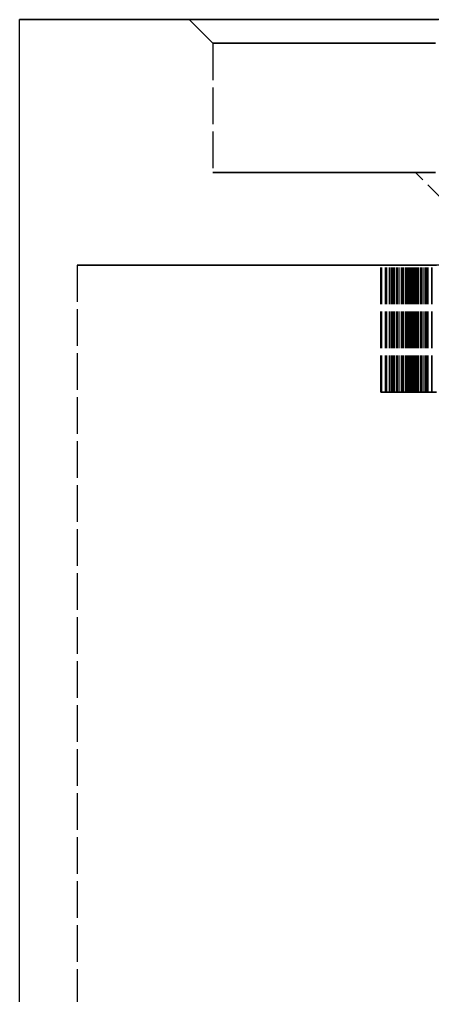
# Model space of a CAD drawing. Header units: millimetres. Extents: x -29 to 159, y -20 to 130.
# Drawn here: x 55 to 69.31, y 18.71 to 52.5 of the extents above; entities that cross this region are included whole.
import ezdxf

# ---------------------------------------------------------------- set-up
doc = ezdxf.new("R2010")
doc.units = ezdxf.units.MM
doc.linetypes.add('DASHED', pattern=[1.524, 1.27, -0.254])
doc.layers.add('HIDDEN', color=8, linetype='DASHED')
doc.layers.add('VISIBLE', color=7, linetype='CONTINUOUS')

msp = doc.modelspace()

# ---------------------------------------------------------------- linework, layer by layer
at = {"layer": 'HIDDEN'}
for points in [[(69.66667, 52.5), (69, 52.5), (68.33333, 52.5), (67.66667, 52.5), (67, 52.5), (66.33333, 52.5), (65.66667, 52.5), (65, 52.5), (64.33333, 52.5), (63.66667, 52.5), (63, 52.5), (62.33333, 52.5), (61.66667, 52.5), (61, 52.5), (60.33333, 52.5), (59.66667, 52.5), (59, 52.5), (58.33333, 52.5), (57.66667, 52.5), (57, 52.5), (56.33333, 52.5), (55.66667, 52.5), (55, 52.5)], [(69.51817, 52.5), (69.03804, 52.5), (68.5579, 52.5), (68.07777, 52.5), (67.59763, 52.5), (67.1175, 52.5), (66.63736, 52.5), (66.15722, 52.5), (65.67709, 52.5), (65.19695, 52.5), (64.71682, 52.5), (64.23668, 52.5), (63.75655, 52.5), (63.27641, 52.5), (62.79628, 52.5), (62.31614, 52.5), (61.83601, 52.5), (61.35587, 52.5), (60.87574, 52.5)], [(60.87574, 52.5), (61.1158, 52.5), (61.35587, 52.5), (61.59594, 52.5), (61.83601, 52.5), (62.07607, 52.5), (62.31614, 52.5), (62.55621, 52.5), (62.79628, 52.5), (63.03635, 52.5), (63.27641, 52.5), (63.51648, 52.5), (63.75655, 52.5), (63.99662, 52.5), (64.23668, 52.5), (64.47675, 52.5), (64.71682, 52.5), (64.95689, 52.5), (65.19695, 52.5), (65.43702, 52.5), (65.67709, 52.5), (65.91716, 52.5), (66.15722, 52.5), (66.39729, 52.5), (66.63736, 52.5), (66.87743, 52.5), (67.1175, 52.5), (67.35756, 52.5), (67.59763, 52.5), (67.8377, 52.5), (68.07777, 52.5), (68.31783, 52.5), (68.5579, 52.5), (68.79797, 52.5), (69.03804, 52.5), (69.2781, 52.5), (69.51817, 52.5)], [(61.7, 51.67574), (60.87574, 52.5)], [(69.41746, 51.67574), (68.96349, 51.67574), (68.50952, 51.67574), (68.05556, 51.67574), (67.60159, 51.67574), (67.14762, 51.67574), (66.69365, 51.67574), (66.23968, 51.67574), (65.78571, 51.67574), (65.33175, 51.67574), (64.87778, 51.67574), (64.42381, 51.67574), (63.96984, 51.67574), (63.51587, 51.67574), (63.0619, 51.67574), (62.60794, 51.67574), (62.15397, 51.67574), (61.7, 51.67574)], [(61.7, 51.67574), (61.92698, 51.67574), (62.15397, 51.67574), (62.38095, 51.67574), (62.60794, 51.67574), (62.83492, 51.67574), (63.0619, 51.67574), (63.28889, 51.67574), (63.51587, 51.67574), (63.74286, 51.67574), (63.96984, 51.67574), (64.19683, 51.67574), (64.42381, 51.67574), (64.65079, 51.67574), (64.87778, 51.67574), (65.10476, 51.67574), (65.33175, 51.67574), (65.55873, 51.67574), (65.78571, 51.67574), (66.0127, 51.67574), (66.23968, 51.67574), (66.46667, 51.67574), (66.69365, 51.67574), (66.92063, 51.67574), (67.14762, 51.67574), (67.3746, 51.67574), (67.60159, 51.67574), (67.82857, 51.67574), (68.05556, 51.67574), (68.28254, 51.67574), (68.50952, 51.67574), (68.73651, 51.67574), (68.96349, 51.67574), (69.19048, 51.67574), (69.41746, 51.67574)], [(61.7, 51.67574), (61.7, 47.2)], [(69.41746, 47.2), (68.96349, 47.2), (68.50952, 47.2), (68.05556, 47.2), (67.60159, 47.2), (67.14762, 47.2), (66.69365, 47.2), (66.23968, 47.2), (65.78571, 47.2), (65.33175, 47.2), (64.87778, 47.2), (64.42381, 47.2), (63.96984, 47.2), (63.51587, 47.2), (63.0619, 47.2), (62.60794, 47.2), (62.15397, 47.2), (61.7, 47.2)], [(61.7, 47.2), (61.92698, 47.2), (62.15397, 47.2), (62.38095, 47.2), (62.60794, 47.2), (62.83492, 47.2), (63.0619, 47.2), (63.28889, 47.2), (63.51587, 47.2), (63.74286, 47.2), (63.96984, 47.2), (64.19683, 47.2), (64.42381, 47.2), (64.65079, 47.2), (64.87778, 47.2), (65.10476, 47.2), (65.33175, 47.2), (65.55873, 47.2), (65.78571, 47.2), (66.0127, 47.2), (66.23968, 47.2), (66.46667, 47.2), (66.69365, 47.2), (66.92063, 47.2), (67.14762, 47.2), (67.3746, 47.2), (67.60159, 47.2), (67.82857, 47.2), (68.05556, 47.2), (68.28254, 47.2), (68.50952, 47.2), (68.73651, 47.2), (68.96349, 47.2), (69.19048, 47.2), (69.41746, 47.2)], [(69.41852, 47.2), (69.18759, 47.2), (68.95666, 47.2), (68.72574, 47.2)], [(68.72574, 47.2), (68.8412, 47.2), (68.95666, 47.2), (69.07213, 47.2), (69.18759, 47.2), (69.30306, 47.2), (69.41852, 47.2)], [(70.05, 45.87574), (68.72574, 47.2)], [(69.66667, 44), (69.06349, 44), (68.46032, 44), (67.85714, 44), (67.25397, 44), (66.65079, 44), (66.04762, 44), (65.44444, 44), (64.84127, 44), (64.2381, 44), (63.63492, 44), (63.03175, 44), (62.42857, 44), (61.8254, 44), (61.22222, 44), (60.61905, 44), (60.01587, 44), (59.4127, 44), (58.80952, 44), (58.20635, 44), (57.60317, 44), (57, 44)], [(57, 44), (57.30159, 44), (57.60317, 44), (57.90476, 44), (58.20635, 44), (58.50794, 44), (58.80952, 44), (59.11111, 44), (59.4127, 44), (59.71429, 44), (60.01587, 44), (60.31746, 44), (60.61905, 44), (60.92063, 44), (61.22222, 44), (61.52381, 44), (61.8254, 44), (62.12698, 44), (62.42857, 44), (62.73016, 44), (63.03175, 44), (63.33333, 44), (63.63492, 44), (63.93651, 44), (64.2381, 44), (64.53968, 44), (64.84127, 44), (65.14286, 44), (65.44444, 44), (65.74603, 44), (66.04762, 44), (66.34921, 44), (66.65079, 44), (66.95238, 44), (67.25397, 44), (67.55556, 44), (67.85714, 44), (68.15873, 44), (68.46032, 44), (68.7619, 44), (69.06349, 44), (69.36508, 44)], [(57, 44), (57, 5)], [(67.55802, 44), (67.52681, 44)], [(67.52681, 44), (67.68395, 44)], [(67.68395, 44), (67.52681, 44)], [(67.52681, 44), (67.55802, 44)], [(67.52681, 39.6), (67.52681, 44)], [(67.52681, 39.6), (67.52681, 44)], [(67.73057, 44), (67.55802, 44)], [(67.55802, 44), (67.73057, 44)], [(67.55802, 39.6), (67.55802, 44)], [(67.55802, 39.6), (67.55802, 44)], [(67.68395, 44), (67.84252, 44)], [(67.84252, 44), (67.68395, 44)], [(67.68395, 39.6), (67.68395, 44)], [(67.68395, 39.6), (67.68395, 44)], [(67.90261, 44), (67.73057, 44)], [(67.73057, 44), (67.90261, 44)], [(67.73057, 39.6), (67.73057, 44)], [(67.73057, 39.6), (67.73057, 44)], [(67.91365, 44), (67.82122, 44)], [(67.82122, 44), (67.95692, 44)], [(67.95692, 44), (67.82122, 44)], [(67.82122, 44), (67.91365, 44)], [(67.82122, 39.6), (67.82122, 44)], [(67.82122, 39.6), (67.82122, 44)], [(67.84252, 44), (68.00231, 44)], [(68.00231, 44), (67.84252, 44)], [(67.84252, 39.6), (67.84252, 44)], [(67.84252, 39.6), (67.84252, 44)], [(68.07382, 44), (67.90261, 44)], [(67.90261, 44), (68.07382, 44)], [(67.90261, 39.6), (67.90261, 44)], [(67.90261, 39.6), (67.90261, 44)], [(68.09497, 44), (67.91365, 44)], [(67.91365, 44), (68.09497, 44)], [(67.91365, 39.6), (67.91365, 44)], [(67.91365, 39.6), (67.91365, 44)], [(67.95692, 44), (68.09591, 44)], [(68.09591, 44), (67.95692, 44)], [(67.95692, 39.6), (67.95692, 44)], [(67.95692, 39.6), (67.95692, 44)], [(68.00231, 44), (68.16317, 44)], [(68.16317, 44), (68.00231, 44)], [(68.00231, 39.6), (68.00231, 44)], [(68.00231, 39.6), (68.00231, 44)], [(68.24381, 44), (68.07382, 44)], [(68.07382, 44), (68.24381, 44)], [(68.07382, 39.6), (68.07382, 44)], [(68.07382, 39.6), (68.07382, 44)], [(68.27388, 44), (68.09497, 44)], [(68.09497, 44), (68.27388, 44)], [(68.09497, 39.6), (68.09497, 44)], [(68.09497, 39.6), (68.09497, 44)], [(68.09591, 44), (68.23815, 44)], [(68.23815, 44), (68.09591, 44)], [(68.09591, 39.6), (68.09591, 44)], [(68.09591, 39.6), (68.09591, 44)], [(68.16317, 44), (68.32496, 44)], [(68.32496, 44), (68.16317, 44)], [(68.16317, 39.6), (68.16317, 44)], [(68.16317, 39.6), (68.16317, 44)], [(68.23815, 44), (68.3837, 44)], [(68.3837, 44), (68.23815, 44)], [(68.23815, 39.6), (68.23815, 44)], [(68.23815, 39.6), (68.23815, 44)], [(68.41204, 44), (68.24381, 44)], [(68.24381, 44), (68.41204, 44)], [(68.24381, 39.6), (68.24381, 44)], [(68.24381, 39.6), (68.24381, 44)], [(68.44992, 44), (68.27388, 44)], [(68.27388, 44), (68.44992, 44)], [(68.27388, 39.6), (68.27388, 44)], [(68.27388, 39.6), (68.27388, 44)], [(68.32496, 44), (68.48769, 44)], [(68.48769, 44), (68.32496, 44)], [(68.32496, 39.6), (68.32496, 44)], [(68.32496, 39.6), (68.32496, 44)], [(68.3837, 44), (68.53282, 44)], [(68.53282, 44), (68.3837, 44)], [(68.3837, 39.6), (68.3837, 44)], [(68.3837, 39.6), (68.3837, 44)], [(68.57733, 44), (68.41204, 44)], [(68.41204, 44), (68.57733, 44)], [(68.41204, 39.6), (68.41204, 44)], [(68.41204, 39.6), (68.41204, 44)], [(68.58003, 44), (68.42994, 44)], [(68.42994, 44), (68.53898, 44)], [(68.53898, 44), (68.42994, 44)], [(68.42994, 44), (68.58003, 44)], [(68.42994, 39.6), (68.42994, 44)], [(68.42994, 39.6), (68.42994, 44)], [(68.62251, 44), (68.44992, 44)], [(68.44992, 44), (68.62251, 44)], [(68.44992, 39.6), (68.44992, 44)], [(68.44992, 39.6), (68.44992, 44)], [(68.48769, 44), (68.63013, 44)], [(68.63013, 44), (68.48769, 44)], [(68.48769, 39.6), (68.48769, 44)], [(68.48769, 39.6), (68.48769, 44)], [(68.53282, 44), (68.68674, 44)], [(68.68674, 44), (68.53282, 44)], [(68.53282, 39.6), (68.53282, 44)], [(68.53282, 39.6), (68.53282, 44)], [(68.53898, 44), (68.65305, 44)], [(68.65305, 44), (68.53898, 44)], [(68.53898, 39.6), (68.53898, 44)], [(68.53898, 39.6), (68.53898, 44)], [(68.71808, 44), (68.57733, 44)], [(68.57733, 44), (68.71808, 44)], [(68.57733, 39.6), (68.57733, 44)], [(68.57733, 39.6), (68.57733, 44)], [(68.76316, 44), (68.58003, 44)], [(68.58003, 44), (68.76316, 44)], [(68.58003, 39.6), (68.58003, 44)], [(68.58003, 39.6), (68.58003, 44)], [(68.79073, 44), (68.62251, 44)], [(68.62251, 44), (68.79073, 44)], [(68.62251, 39.6), (68.62251, 44)], [(68.62251, 39.6), (68.62251, 44)], [(68.63013, 44), (68.63005, 44), (68.62997, 44), (68.62989, 44), (68.62981, 44), (68.62972, 44), (68.62964, 44), (68.62956, 44), (68.62948, 44), (68.6294, 44), (68.62932, 44), (68.62924, 44), (68.62915, 44), (68.62907, 44), (68.62899, 44), (68.62891, 44), (68.62883, 44), (68.62875, 44), (68.62867, 44), (68.62858, 44), (68.6285, 44), (68.62842, 44), (68.62834, 44), (68.62826, 44), (68.62818, 44), (68.6281, 44), (68.62801, 44), (68.62793, 44), (68.62785, 44), (68.62777, 44), (68.62769, 44), (68.62761, 44), (68.62753, 44), (68.62744, 44), (68.62736, 44), (68.62728, 44), (68.6272, 44), (68.62712, 44), (68.62704, 44), (68.62696, 44), (68.62687, 44), (68.62679, 44), (68.62671, 44), (68.62663, 44), (68.62655, 44), (68.62647, 44), (68.62638, 44), (68.6263, 44), (68.62622, 44), (68.62614, 44), (68.62606, 44), (68.62598, 44), (68.6259, 44), (68.62581, 44), (68.62573, 44), (68.62565, 44), (68.62557, 44), (68.62549, 44), (68.62541, 44), (68.62533, 44), (68.62524, 44), (68.62516, 44), (68.62508, 44), (68.625, 44)], [(68.625, 44), (68.62508, 44), (68.62516, 44), (68.62524, 44), (68.62533, 44), (68.62541, 44), (68.62549, 44), (68.62557, 44), (68.62565, 44), (68.62573, 44), (68.62581, 44), (68.6259, 44), (68.62598, 44), (68.62606, 44), (68.62614, 44), (68.62622, 44), (68.6263, 44), (68.62638, 44), (68.62647, 44), (68.62655, 44), (68.62663, 44), (68.62671, 44), (68.62679, 44), (68.62687, 44), (68.62696, 44), (68.62704, 44), (68.62712, 44), (68.6272, 44), (68.62728, 44), (68.62736, 44), (68.62744, 44), (68.62753, 44), (68.62761, 44), (68.62769, 44), (68.62777, 44), (68.62785, 44), (68.62793, 44), (68.62801, 44), (68.6281, 44), (68.62818, 44), (68.62826, 44), (68.62834, 44), (68.62842, 44), (68.6285, 44), (68.62858, 44), (68.62867, 44), (68.62875, 44), (68.62883, 44), (68.62891, 44), (68.62899, 44), (68.62907, 44), (68.62915, 44), (68.62924, 44), (68.62932, 44), (68.6294, 44), (68.62948, 44), (68.62956, 44), (68.62964, 44), (68.62972, 44), (68.62981, 44), (68.62989, 44), (68.62997, 44), (68.63005, 44), (68.63013, 44)], [(68.625, 39.6), (68.625, 44)], [(68.63013, 39.6), (68.63013, 44)], [(68.63013, 39.6), (68.63013, 44)], [(68.65305, 44), (68.77227, 44)], [(68.77227, 44), (68.65305, 44)], [(68.65305, 39.6), (68.65305, 44)], [(68.65305, 39.6), (68.65305, 44)], [(68.68674, 44), (68.82541, 44)], [(68.82541, 44), (68.68674, 44)], [(68.68674, 39.6), (68.68674, 44)], [(68.68674, 39.6), (68.68674, 44)], [(68.82541, 44), (68.8237, 44), (68.822, 44), (68.8203, 44), (68.81859, 44), (68.81689, 44), (68.81519, 44), (68.81348, 44), (68.81178, 44), (68.81007, 44), (68.80837, 44), (68.80667, 44), (68.80496, 44), (68.80326, 44), (68.80156, 44), (68.79985, 44), (68.79815, 44), (68.79645, 44), (68.79474, 44), (68.79304, 44), (68.79133, 44), (68.78963, 44), (68.78793, 44), (68.78622, 44), (68.78452, 44), (68.78282, 44), (68.78111, 44), (68.77941, 44), (68.7777, 44), (68.776, 44), (68.7743, 44), (68.77259, 44), (68.77089, 44), (68.76919, 44), (68.76748, 44), (68.76578, 44), (68.76408, 44), (68.76237, 44), (68.76067, 44), (68.75896, 44), (68.75726, 44), (68.75556, 44), (68.75385, 44), (68.75215, 44), (68.75045, 44), (68.74874, 44), (68.74704, 44), (68.74533, 44), (68.74363, 44), (68.74193, 44), (68.74022, 44), (68.73852, 44), (68.73682, 44), (68.73511, 44), (68.73341, 44), (68.73171, 44), (68.73, 44), (68.7283, 44), (68.72659, 44), (68.72489, 44), (68.72319, 44), (68.72148, 44), (68.71978, 44), (68.71808, 44)], [(68.71808, 44), (68.71978, 44), (68.72148, 44), (68.72319, 44), (68.72489, 44), (68.72659, 44), (68.7283, 44), (68.73, 44), (68.73171, 44), (68.73341, 44), (68.73511, 44), (68.73682, 44), (68.73852, 44), (68.74022, 44), (68.74193, 44), (68.74363, 44), (68.74533, 44), (68.74704, 44), (68.74874, 44), (68.75045, 44), (68.75215, 44), (68.75385, 44), (68.75556, 44), (68.75726, 44), (68.75896, 44), (68.76067, 44), (68.76237, 44), (68.76408, 44), (68.76578, 44), (68.76748, 44), (68.76919, 44), (68.77089, 44), (68.77259, 44), (68.7743, 44), (68.776, 44), (68.7777, 44), (68.77941, 44), (68.78111, 44), (68.78282, 44), (68.78452, 44), (68.78622, 44), (68.78793, 44), (68.78963, 44), (68.79133, 44), (68.79304, 44), (68.79474, 44), (68.79645, 44), (68.79815, 44), (68.79985, 44), (68.80156, 44), (68.80326, 44), (68.80496, 44), (68.80667, 44), (68.80837, 44), (68.81007, 44), (68.81178, 44), (68.81348, 44), (68.81519, 44), (68.81689, 44), (68.81859, 44), (68.8203, 44), (68.822, 44), (68.8237, 44), (68.82541, 44)], [(68.71808, 39.6), (68.71808, 44)], [(68.71808, 39.6), (68.71808, 44)], [(68.94206, 44), (68.76316, 44)], [(68.76316, 44), (68.94206, 44)], [(68.76316, 39.6), (68.76316, 44)], [(68.76316, 39.6), (68.76316, 44)], [(68.77227, 44), (68.89692, 44)], [(68.89692, 44), (68.77227, 44)], [(68.77227, 39.6), (68.77227, 44)], [(68.77227, 39.6), (68.77227, 44)], [(68.95223, 44), (68.79073, 44)], [(68.79073, 44), (68.95223, 44)], [(68.79073, 39.6), (68.79073, 44)], [(68.79073, 39.6), (68.79073, 44)], [(68.82541, 39.6), (68.82541, 44)], [(68.82541, 39.6), (68.82541, 44)], [(68.89692, 44), (69.02764, 44)], [(69.02764, 44), (68.89692, 44)], [(68.89692, 39.6), (68.89692, 44)], [(68.89692, 39.6), (68.89692, 44)], [(69.11617, 44), (68.94206, 44)], [(68.94206, 44), (69.11617, 44)], [(68.94206, 39.6), (68.94206, 44)], [(68.94206, 39.6), (68.94206, 44)], [(69.08586, 44), (68.95223, 44)], [(68.95223, 44), (69.08586, 44)], [(68.95223, 39.6), (68.95223, 44)], [(68.95223, 39.6), (68.95223, 44)], [(69.02764, 44), (69.16683, 44)], [(69.16683, 44), (69.02764, 44)], [(69.02764, 39.6), (69.02764, 44)], [(69.02764, 39.6), (69.02764, 44)], [(69.2964, 44), (69.29306, 44), (69.28972, 44), (69.28637, 44), (69.28303, 44), (69.27969, 44), (69.27635, 44), (69.27301, 44), (69.26966, 44), (69.26632, 44), (69.26298, 44), (69.25964, 44), (69.2563, 44), (69.25295, 44), (69.24961, 44), (69.24627, 44), (69.24293, 44), (69.23959, 44), (69.23625, 44), (69.2329, 44), (69.22956, 44), (69.22622, 44), (69.22288, 44), (69.21954, 44), (69.21619, 44), (69.21285, 44), (69.20951, 44), (69.20617, 44), (69.20283, 44), (69.19948, 44), (69.19614, 44), (69.1928, 44), (69.18946, 44), (69.18612, 44), (69.18278, 44), (69.17943, 44), (69.17609, 44), (69.17275, 44), (69.16941, 44), (69.16607, 44), (69.16272, 44), (69.15938, 44), (69.15604, 44), (69.1527, 44), (69.14936, 44), (69.14601, 44), (69.14267, 44), (69.13933, 44), (69.13599, 44), (69.13265, 44), (69.1293, 44), (69.12596, 44), (69.12262, 44), (69.11928, 44), (69.11594, 44), (69.1126, 44), (69.10925, 44), (69.10591, 44), (69.10257, 44), (69.09923, 44), (69.09589, 44), (69.09254, 44), (69.0892, 44), (69.08586, 44)], [(69.08586, 44), (69.0892, 44), (69.09254, 44), (69.09589, 44), (69.09923, 44), (69.10257, 44), (69.10591, 44), (69.10925, 44), (69.1126, 44), (69.11594, 44), (69.11928, 44), (69.12262, 44), (69.12596, 44), (69.1293, 44), (69.13265, 44), (69.13599, 44), (69.13933, 44), (69.14267, 44), (69.14601, 44), (69.14936, 44), (69.1527, 44), (69.15604, 44), (69.15938, 44), (69.16272, 44), (69.16607, 44), (69.16941, 44), (69.17275, 44), (69.17609, 44), (69.17943, 44), (69.18278, 44), (69.18612, 44), (69.18946, 44), (69.1928, 44), (69.19614, 44), (69.19948, 44), (69.20283, 44), (69.20617, 44), (69.20951, 44), (69.21285, 44), (69.21619, 44), (69.21954, 44), (69.22288, 44), (69.22622, 44), (69.22956, 44), (69.2329, 44), (69.23625, 44), (69.23959, 44), (69.24293, 44), (69.24627, 44), (69.24961, 44), (69.25295, 44), (69.2563, 44), (69.25964, 44), (69.26298, 44), (69.26632, 44), (69.26966, 44), (69.27301, 44), (69.27635, 44), (69.27969, 44), (69.28303, 44), (69.28637, 44), (69.28972, 44), (69.29306, 44), (69.2964, 44)], [(69.08586, 39.6), (69.08586, 44)], [(69.08586, 39.6), (69.08586, 44)], [(69.28473, 44), (69.11617, 44)], [(69.11617, 44), (69.28473, 44)], [(69.11617, 39.6), (69.11617, 44)], [(69.11617, 39.6), (69.11617, 44)], [(69.16683, 44), (69.2964, 44)], [(69.2964, 44), (69.16683, 44)], [(69.16683, 39.6), (69.16683, 44)], [(69.16683, 39.6), (69.16683, 44)], [(69.44646, 44), (69.28473, 44)], [(69.28473, 44), (69.44646, 44)], [(69.28473, 39.6), (69.28473, 44)], [(69.28473, 39.6), (69.28473, 44)], [(69.2964, 39.6), (69.2964, 44)], [(69.2964, 39.6), (69.2964, 44)], [(67.52681, 39.6), (67.55802, 39.6)], [(67.68395, 39.6), (67.52681, 39.6)], [(67.52681, 39.6), (67.68395, 39.6)], [(67.55802, 39.6), (67.52681, 39.6)], [(67.55802, 39.6), (67.73057, 39.6)], [(67.73057, 39.6), (67.55802, 39.6)], [(67.84252, 39.6), (67.68395, 39.6)], [(67.68395, 39.6), (67.84252, 39.6)], [(67.73057, 39.6), (67.90261, 39.6)], [(67.90261, 39.6), (67.73057, 39.6)], [(67.82122, 39.6), (67.91365, 39.6)], [(67.95692, 39.6), (67.82122, 39.6)], [(67.82122, 39.6), (67.95692, 39.6)], [(67.91365, 39.6), (67.82122, 39.6)], [(68.00231, 39.6), (67.84252, 39.6)], [(67.84252, 39.6), (68.00231, 39.6)], [(67.90261, 39.6), (68.07382, 39.6)], [(68.07382, 39.6), (67.90261, 39.6)], [(67.91365, 39.6), (68.09497, 39.6)], [(68.09497, 39.6), (67.91365, 39.6)], [(68.09591, 39.6), (67.95692, 39.6)], [(67.95692, 39.6), (68.09591, 39.6)], [(68.16317, 39.6), (68.00231, 39.6)], [(68.00231, 39.6), (68.16317, 39.6)], [(68.07382, 39.6), (68.24381, 39.6)], [(68.24381, 39.6), (68.07382, 39.6)], [(68.09497, 39.6), (68.27388, 39.6)], [(68.27388, 39.6), (68.09497, 39.6)], [(68.23815, 39.6), (68.09591, 39.6)], [(68.09591, 39.6), (68.23815, 39.6)], [(68.32496, 39.6), (68.16317, 39.6)], [(68.16317, 39.6), (68.32496, 39.6)], [(68.3837, 39.6), (68.23815, 39.6)], [(68.23815, 39.6), (68.3837, 39.6)], [(68.24381, 39.6), (68.41204, 39.6)], [(68.41204, 39.6), (68.24381, 39.6)], [(68.27388, 39.6), (68.44992, 39.6)], [(68.44992, 39.6), (68.27388, 39.6)], [(68.48769, 39.6), (68.32496, 39.6)], [(68.32496, 39.6), (68.48769, 39.6)], [(68.53282, 39.6), (68.3837, 39.6)], [(68.3837, 39.6), (68.53282, 39.6)], [(68.41204, 39.6), (68.57733, 39.6)], [(68.57733, 39.6), (68.41204, 39.6)], [(68.42994, 39.6), (68.58003, 39.6)], [(68.53898, 39.6), (68.42994, 39.6)], [(68.42994, 39.6), (68.53898, 39.6)], [(68.58003, 39.6), (68.42994, 39.6)], [(68.44992, 39.6), (68.62251, 39.6)], [(68.62251, 39.6), (68.44992, 39.6)], [(68.63013, 39.6), (68.48769, 39.6)], [(68.48769, 39.6), (68.63013, 39.6)], [(68.68674, 39.6), (68.53282, 39.6)], [(68.53282, 39.6), (68.68674, 39.6)], [(68.65305, 39.6), (68.53898, 39.6)], [(68.53898, 39.6), (68.65305, 39.6)], [(68.57733, 39.6), (68.71808, 39.6)], [(68.71808, 39.6), (68.57733, 39.6)], [(68.58003, 39.6), (68.76316, 39.6)], [(68.76316, 39.6), (68.58003, 39.6)], [(68.62251, 39.6), (68.79073, 39.6)], [(68.79073, 39.6), (68.62251, 39.6)], [(68.63013, 39.6), (68.63005, 39.6), (68.62997, 39.6), (68.62989, 39.6), (68.62981, 39.6), (68.62972, 39.6), (68.62964, 39.6), (68.62956, 39.6), (68.62948, 39.6), (68.6294, 39.6), (68.62932, 39.6), (68.62924, 39.6), (68.62915, 39.6), (68.62907, 39.6), (68.62899, 39.6), (68.62891, 39.6), (68.62883, 39.6), (68.62875, 39.6), (68.62867, 39.6), (68.62858, 39.6), (68.6285, 39.6), (68.62842, 39.6), (68.62834, 39.6), (68.62826, 39.6), (68.62818, 39.6), (68.6281, 39.6), (68.62801, 39.6), (68.62793, 39.6), (68.62785, 39.6), (68.62777, 39.6), (68.62769, 39.6), (68.62761, 39.6), (68.62753, 39.6), (68.62744, 39.6), (68.62736, 39.6), (68.62728, 39.6), (68.6272, 39.6), (68.62712, 39.6), (68.62704, 39.6), (68.62696, 39.6), (68.62687, 39.6), (68.62679, 39.6), (68.62671, 39.6), (68.62663, 39.6), (68.62655, 39.6), (68.62647, 39.6), (68.62638, 39.6), (68.6263, 39.6), (68.62622, 39.6), (68.62614, 39.6), (68.62606, 39.6), (68.62598, 39.6), (68.6259, 39.6), (68.62581, 39.6), (68.62573, 39.6), (68.62565, 39.6), (68.62557, 39.6), (68.62549, 39.6), (68.62541, 39.6), (68.62533, 39.6), (68.62524, 39.6), (68.62516, 39.6), (68.62508, 39.6), (68.625, 39.6)], [(68.625, 39.6), (68.62508, 39.6), (68.62516, 39.6), (68.62524, 39.6), (68.62533, 39.6), (68.62541, 39.6), (68.62549, 39.6), (68.62557, 39.6), (68.62565, 39.6), (68.62573, 39.6), (68.62581, 39.6), (68.6259, 39.6), (68.62598, 39.6), (68.62606, 39.6), (68.62614, 39.6), (68.62622, 39.6), (68.6263, 39.6), (68.62638, 39.6), (68.62647, 39.6), (68.62655, 39.6), (68.62663, 39.6), (68.62671, 39.6), (68.62679, 39.6), (68.62687, 39.6), (68.62696, 39.6), (68.62704, 39.6), (68.62712, 39.6), (68.6272, 39.6), (68.62728, 39.6), (68.62736, 39.6), (68.62744, 39.6), (68.62753, 39.6), (68.62761, 39.6), (68.62769, 39.6), (68.62777, 39.6), (68.62785, 39.6), (68.62793, 39.6), (68.62801, 39.6), (68.6281, 39.6), (68.62818, 39.6), (68.62826, 39.6), (68.62834, 39.6), (68.62842, 39.6), (68.6285, 39.6), (68.62858, 39.6), (68.62867, 39.6), (68.62875, 39.6), (68.62883, 39.6), (68.62891, 39.6), (68.62899, 39.6), (68.62907, 39.6), (68.62915, 39.6), (68.62924, 39.6), (68.62932, 39.6), (68.6294, 39.6), (68.62948, 39.6), (68.62956, 39.6), (68.62964, 39.6), (68.62972, 39.6), (68.62981, 39.6), (68.62989, 39.6), (68.62997, 39.6), (68.63005, 39.6), (68.63013, 39.6)], [(68.77227, 39.6), (68.65305, 39.6)], [(68.65305, 39.6), (68.77227, 39.6)], [(68.82541, 39.6), (68.68674, 39.6)], [(68.68674, 39.6), (68.82541, 39.6)], [(68.71808, 39.6), (68.71978, 39.6), (68.72148, 39.6), (68.72319, 39.6), (68.72489, 39.6), (68.72659, 39.6), (68.7283, 39.6), (68.73, 39.6), (68.73171, 39.6), (68.73341, 39.6), (68.73511, 39.6), (68.73682, 39.6), (68.73852, 39.6), (68.74022, 39.6), (68.74193, 39.6), (68.74363, 39.6), (68.74533, 39.6), (68.74704, 39.6), (68.74874, 39.6), (68.75045, 39.6), (68.75215, 39.6), (68.75385, 39.6), (68.75556, 39.6), (68.75726, 39.6), (68.75896, 39.6), (68.76067, 39.6), (68.76237, 39.6), (68.76408, 39.6), (68.76578, 39.6), (68.76748, 39.6), (68.76919, 39.6), (68.77089, 39.6), (68.77259, 39.6), (68.7743, 39.6), (68.776, 39.6), (68.7777, 39.6), (68.77941, 39.6), (68.78111, 39.6), (68.78282, 39.6), (68.78452, 39.6), (68.78622, 39.6), (68.78793, 39.6), (68.78963, 39.6), (68.79133, 39.6), (68.79304, 39.6), (68.79474, 39.6), (68.79645, 39.6), (68.79815, 39.6), (68.79985, 39.6), (68.80156, 39.6), (68.80326, 39.6), (68.80496, 39.6), (68.80667, 39.6), (68.80837, 39.6), (68.81007, 39.6), (68.81178, 39.6), (68.81348, 39.6), (68.81519, 39.6), (68.81689, 39.6), (68.81859, 39.6), (68.8203, 39.6), (68.822, 39.6), (68.8237, 39.6), (68.82541, 39.6)], [(68.82541, 39.6), (68.8237, 39.6), (68.822, 39.6), (68.8203, 39.6), (68.81859, 39.6), (68.81689, 39.6), (68.81519, 39.6), (68.81348, 39.6), (68.81178, 39.6), (68.81007, 39.6), (68.80837, 39.6), (68.80667, 39.6), (68.80496, 39.6), (68.80326, 39.6), (68.80156, 39.6), (68.79985, 39.6), (68.79815, 39.6), (68.79645, 39.6), (68.79474, 39.6), (68.79304, 39.6), (68.79133, 39.6), (68.78963, 39.6), (68.78793, 39.6), (68.78622, 39.6), (68.78452, 39.6), (68.78282, 39.6), (68.78111, 39.6), (68.77941, 39.6), (68.7777, 39.6), (68.776, 39.6), (68.7743, 39.6), (68.77259, 39.6), (68.77089, 39.6), (68.76919, 39.6), (68.76748, 39.6), (68.76578, 39.6), (68.76408, 39.6), (68.76237, 39.6), (68.76067, 39.6), (68.75896, 39.6), (68.75726, 39.6), (68.75556, 39.6), (68.75385, 39.6), (68.75215, 39.6), (68.75045, 39.6), (68.74874, 39.6), (68.74704, 39.6), (68.74533, 39.6), (68.74363, 39.6), (68.74193, 39.6), (68.74022, 39.6), (68.73852, 39.6), (68.73682, 39.6), (68.73511, 39.6), (68.73341, 39.6), (68.73171, 39.6), (68.73, 39.6), (68.7283, 39.6), (68.72659, 39.6), (68.72489, 39.6), (68.72319, 39.6), (68.72148, 39.6), (68.71978, 39.6), (68.71808, 39.6)], [(68.76316, 39.6), (68.94206, 39.6)], [(68.94206, 39.6), (68.76316, 39.6)], [(68.89692, 39.6), (68.77227, 39.6)], [(68.77227, 39.6), (68.89692, 39.6)], [(68.79073, 39.6), (68.95223, 39.6)], [(68.95223, 39.6), (68.79073, 39.6)], [(69.02764, 39.6), (68.89692, 39.6)], [(68.89692, 39.6), (69.02764, 39.6)], [(68.94206, 39.6), (69.11617, 39.6)], [(69.11617, 39.6), (68.94206, 39.6)], [(68.95223, 39.6), (69.08586, 39.6)], [(69.08586, 39.6), (68.95223, 39.6)], [(69.16683, 39.6), (69.02764, 39.6)], [(69.02764, 39.6), (69.16683, 39.6)], [(69.08586, 39.6), (69.0892, 39.6), (69.09254, 39.6), (69.09589, 39.6), (69.09923, 39.6), (69.10257, 39.6), (69.10591, 39.6), (69.10925, 39.6), (69.1126, 39.6), (69.11594, 39.6), (69.11928, 39.6), (69.12262, 39.6), (69.12596, 39.6), (69.1293, 39.6), (69.13265, 39.6), (69.13599, 39.6), (69.13933, 39.6), (69.14267, 39.6), (69.14601, 39.6), (69.14936, 39.6), (69.1527, 39.6), (69.15604, 39.6), (69.15938, 39.6), (69.16272, 39.6), (69.16607, 39.6), (69.16941, 39.6), (69.17275, 39.6), (69.17609, 39.6), (69.17943, 39.6), (69.18278, 39.6), (69.18612, 39.6), (69.18946, 39.6), (69.1928, 39.6), (69.19614, 39.6), (69.19948, 39.6), (69.20283, 39.6), (69.20617, 39.6), (69.20951, 39.6), (69.21285, 39.6), (69.21619, 39.6), (69.21954, 39.6), (69.22288, 39.6), (69.22622, 39.6), (69.22956, 39.6), (69.2329, 39.6), (69.23625, 39.6), (69.23959, 39.6), (69.24293, 39.6), (69.24627, 39.6), (69.24961, 39.6), (69.25295, 39.6), (69.2563, 39.6), (69.25964, 39.6), (69.26298, 39.6), (69.26632, 39.6), (69.26966, 39.6), (69.27301, 39.6), (69.27635, 39.6), (69.27969, 39.6), (69.28303, 39.6), (69.28637, 39.6), (69.28972, 39.6), (69.29306, 39.6), (69.2964, 39.6)], [(69.2964, 39.6), (69.29306, 39.6), (69.28972, 39.6), (69.28637, 39.6), (69.28303, 39.6), (69.27969, 39.6), (69.27635, 39.6), (69.27301, 39.6), (69.26966, 39.6), (69.26632, 39.6), (69.26298, 39.6), (69.25964, 39.6), (69.2563, 39.6), (69.25295, 39.6), (69.24961, 39.6), (69.24627, 39.6), (69.24293, 39.6), (69.23959, 39.6), (69.23625, 39.6), (69.2329, 39.6), (69.22956, 39.6), (69.22622, 39.6), (69.22288, 39.6), (69.21954, 39.6), (69.21619, 39.6), (69.21285, 39.6), (69.20951, 39.6), (69.20617, 39.6), (69.20283, 39.6), (69.19948, 39.6), (69.19614, 39.6), (69.1928, 39.6), (69.18946, 39.6), (69.18612, 39.6), (69.18278, 39.6), (69.17943, 39.6), (69.17609, 39.6), (69.17275, 39.6), (69.16941, 39.6), (69.16607, 39.6), (69.16272, 39.6), (69.15938, 39.6), (69.15604, 39.6), (69.1527, 39.6), (69.14936, 39.6), (69.14601, 39.6), (69.14267, 39.6), (69.13933, 39.6), (69.13599, 39.6), (69.13265, 39.6), (69.1293, 39.6), (69.12596, 39.6), (69.12262, 39.6), (69.11928, 39.6), (69.11594, 39.6), (69.1126, 39.6), (69.10925, 39.6), (69.10591, 39.6), (69.10257, 39.6), (69.09923, 39.6), (69.09589, 39.6), (69.09254, 39.6), (69.0892, 39.6), (69.08586, 39.6)], [(69.11617, 39.6), (69.28473, 39.6)], [(69.28473, 39.6), (69.11617, 39.6)], [(69.2964, 39.6), (69.16683, 39.6)], [(69.16683, 39.6), (69.2964, 39.6)], [(69.28473, 39.6), (69.44646, 39.6)], [(69.44646, 39.6), (69.28473, 39.6)]]:
    msp.add_lwpolyline(points, dxfattribs=at)
at = {"layer": 'VISIBLE'}
for points in [[(55, 52.5), (55.33333, 52.5), (55.66667, 52.5), (56, 52.5), (56.33333, 52.5), (56.66667, 52.5), (57, 52.5), (57.33333, 52.5), (57.66667, 52.5), (58, 52.5), (58.33333, 52.5), (58.66667, 52.5), (59, 52.5), (59.33333, 52.5), (59.66667, 52.5), (60, 52.5), (60.33333, 52.5), (60.66667, 52.5), (61, 52.5), (61.33333, 52.5), (61.66667, 52.5), (62, 52.5), (62.33333, 52.5), (62.66667, 52.5), (63, 52.5), (63.33333, 52.5), (63.66667, 52.5), (64, 52.5), (64.33333, 52.5), (64.66667, 52.5), (65, 52.5), (65.33333, 52.5), (65.66667, 52.5), (66, 52.5), (66.33333, 52.5), (66.66667, 52.5), (67, 52.5), (67.33333, 52.5), (67.66667, 52.5), (68, 52.5), (68.33333, 52.5), (68.66667, 52.5), (69, 52.5), (69.33333, 52.5)], [(55, 5), (55, 52.5)]]:
    msp.add_lwpolyline(points, dxfattribs=at)

doc.saveas('drawing.dxf')
